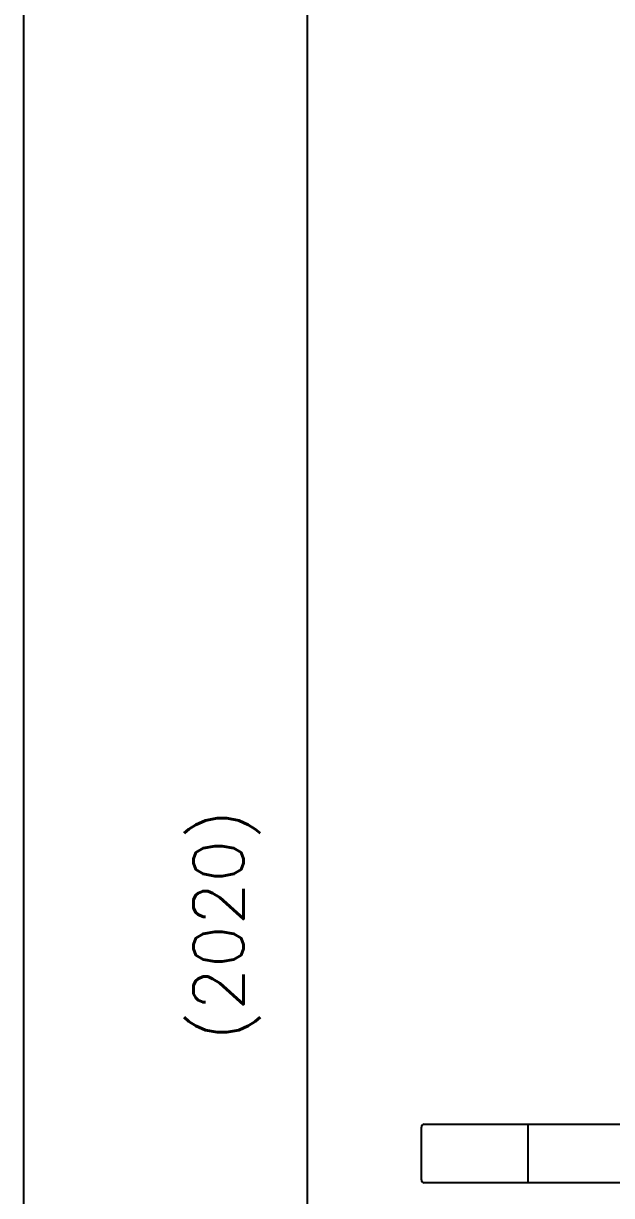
# Model space of a CAD drawing. Header units: millimetres. Extents: x 653 to 1073, y -85 to 509.
# Drawn here: x 750.2 to 791.4, y 104.5 to 186.7 of the extents above; entities that cross this region are included whole.
import ezdxf

# ---------------------------------------------------------------- set-up
doc = ezdxf.new("R2010")
doc.units = ezdxf.units.MM
doc.header["$MEASUREMENT"] = 0
doc.layers.get('0').update_dxf_attribs({"color": 2})
doc.layers.add('D', color=2, linetype='Continuous')
doc.layers.add('DWG', color=7, linetype='Continuous')
doc.styles.add('GHS', font='romans', dxfattribs={"bigfont": 'ghs'})

msp = doc.modelspace()

# ---------------------------------------------------------------- linework, layer by layer
at = {"layer": 'D'}
for p, q in [((750.154, 295.234), (750.154, -17.834)), ((770.069, 270.949), (770.069, -17.091))]:
    msp.add_line(p, q, dxfattribs=at)
at = {"layer": 'DWG'}
for p, q in [((778.273, 109.473), (804.654, 109.473)), ((785.573, 105.373), (785.573, 109.473)), ((778.073, 105.573), (778.073, 109.273)), ((806.228, 105.373), (778.273, 105.373))]:
    msp.add_line(p, q, dxfattribs=at)
for centre, start, end in [((778.273, 109.273), 90, 180), ((778.273, 105.573), 180, 270)]:
    msp.add_arc(centre, 0.2, start, end, dxfattribs=at)

# ---------------------------------------------------------------- texts
at = {"ltscale": 0.5, "insert": (764.422, 123.43), "char_height": 3.5, "attachment_point": 5, "rotation": 90, "style": 'GHS'}
msp.add_mtext('(2020)', dxfattribs=at)

doc.saveas('drawing.dxf')
